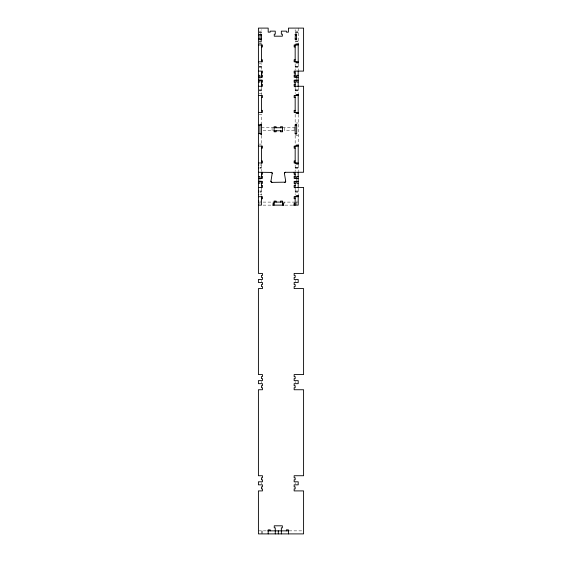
<?xml version="1.0" encoding="UTF-8"?>
<svg xmlns="http://www.w3.org/2000/svg" width="562" height="562" viewBox="0 0 562 562"><rect width="100%" height="100%" fill="white"/><g stroke="black" fill="none" stroke-linecap="round" stroke-linejoin="round"><path stroke-width="0.42" stroke-dasharray="2.81 2.11" d="M259.166 31.135L261.442 31.135M295.162 31.135L298.197 31.135M259.166 32.146L261.442 32.146M295.162 32.146L298.197 32.146M259.166 32.821L261.442 32.821L261.442 29.674M298.197 32.821L295.162 32.821L295.162 29.674M259.166 41.082L261.442 41.082M298.197 41.082L295.162 41.082L295.162 43.274M259.166 41.251L261.442 41.251L261.442 44.286M295.162 41.251L298.197 41.251M259.166 42.937L261.442 42.937M259.166 43.274L261.442 43.274M259.166 63.843L261.442 63.843L261.442 70.306M259.166 66.513L261.442 66.513M295.162 66.513L298.197 66.513M259.166 66.59L261.442 66.59M295.162 66.59L298.197 66.59M259.166 67.517L261.442 67.517M295.162 67.517L298.197 67.517M259.166 89.843L261.442 89.843M295.162 89.843L298.197 89.843M259.166 90.77L261.442 90.77M295.162 90.77L298.197 90.77M259.166 90.847L261.442 90.847M295.162 90.847L298.197 90.847M259.166 93.517L261.442 93.517M259.166 114.423L261.442 114.423L261.442 123.022M295.921 123.022L298.197 123.022M261.442 127.743L274.087 127.743M282.517 127.743L295.162 127.743M263.079 130.777L273.413 130.777M294.348 130.777L284.541 130.777L284.541 127.743M295.921 135.498L298.197 135.498M259.166 144.097L261.442 144.097M259.925 165.003L261.442 165.003M259.925 167.673L261.442 167.673M295.162 167.673L298.197 167.673M259.925 167.75L261.442 167.75M295.162 167.75L298.197 167.75M259.925 168.677L261.442 168.677M295.162 168.677L298.197 168.677M259.925 191.003L261.442 191.003M295.162 191.003L298.197 191.003M259.925 191.93L261.442 191.93M295.162 191.93L298.197 191.93M259.925 192.007L261.442 192.007M295.162 192.007L298.197 192.007M259.925 194.677L261.442 194.677M259.925 201.084L260.684 201.084M296.49 201.084L297.249 201.084M260.684 202.095L259.925 202.095L259.925 205.13M263.079 202.095L273.413 202.095M282.517 202.095L295.162 202.095M296.455 202.095L298.197 202.095M263.079 205.13L272.064 205.13M292.711 205.13L284.541 205.13L284.541 202.095M258.408 530.865L266.838 530.865M289.044 530.865L302.735 530.865M298.197 28.1L298.197 43.274M298.197 63.843L298.197 70.44M298.197 87.672L298.197 93.517M298.197 114.423L298.197 144.097M298.197 165.003L298.197 171.6M298.197 188.79L298.197 194.677M296.68 77.837L296.68 79.523M296.68 178.997L296.68 180.683M296.68 202.095L296.68 205.13M295.162 63.843L295.162 70.306M295.162 87.672L295.162 93.517M295.162 114.423L295.162 123.022M295.162 135.498L295.162 144.097M295.162 165.003L295.162 171.466M295.162 188.79L295.162 194.677M295.162 280.241L295.162 281.759M295.162 381.401L295.162 382.919M295.162 482.561L295.162 484.079M294.151 127.743L294.151 130.777M272.064 127.743L272.064 130.777M262.454 530.865L262.454 533.9M261.442 87.672L261.442 94.866M261.442 135.498L261.442 145.446M261.442 164.371L261.442 171.466M261.442 188.79L261.442 195.309M261.442 280.241L261.442 281.759M261.442 381.401L261.442 382.919M261.442 482.561L261.442 484.079M261.442 530.865L261.442 533.9M259.925 77.837L259.925 79.523M259.925 178.997L259.925 180.683"/><path stroke-width="0.84" d="M296.455 34.261L296.68 39.059A0.759 0.759 0 0 1 295.921 39.818A0.759 0.759 0 0 1 295.162 39.059L295.387 34.261M258.408 172.253L271.776 172.429L272.212 173.377L270.898 181.407L271.91 182.369L285.313 182.158L285.7 181.245L284.386 173.272L285.075 172.302L303.592 172.253L303.592 86.267L294.151 86.267L294.151 84.244L295.162 84.244M272.205 173.433L271.98 172.611L271.207 172.253M270.912 181.189L271.137 182.011L271.91 182.369M260.15 34.261L259.925 39.059A0.759 0.759 0 0 0 260.684 39.818A0.759 0.759 0 0 0 261.442 39.059L258.408 39.059M284.695 182.369L285.468 182.011L285.693 181.189M285.398 172.253L284.625 172.611L284.4 173.433M258.408 34.844L261.442 34.844M295.162 34.844L296.68 34.844M295.162 39.059L296.68 39.059M298.197 43.948L296.174 43.948L296.174 44.96M258.408 44.96L262.454 44.96L262.454 46.983L261.442 46.983M298.197 44.96L294.151 44.96L294.151 46.983L295.162 46.983M261.442 59.797L262.454 59.797L262.454 61.82L258.408 61.82M295.162 59.797L294.151 59.797L294.151 61.82L298.197 61.82M298.197 62.832L296.174 62.832L296.174 61.82M258.408 71.093L262.454 71.093L262.454 73.116L261.442 73.116M295.162 73.116L294.151 73.116L294.151 71.093L303.592 71.093L303.592 28.1L288.418 28.1L288.418 32.146L286.395 32.146L286.395 31.135L281.337 31.135L281.337 34.17L282.349 34.17L282.349 36.193L274.256 36.193L274.256 34.17L275.268 34.17L275.268 31.135L270.21 31.135L270.21 32.146L268.186 32.146L268.186 28.1L258.408 28.1L258.408 273.413L262.454 273.413L262.454 275.436L261.442 275.436L261.442 277.459L262.454 277.459L262.454 279.483L258.408 279.483L258.408 282.517L262.454 282.517L262.454 284.541L261.442 284.541L261.442 286.564L262.454 286.564L262.454 288.587L258.408 288.587L258.408 374.573L262.454 374.573L262.454 376.596L261.442 376.596L261.442 378.619L262.454 378.619L262.454 380.643L258.408 380.643L258.408 383.677L262.454 383.677L262.454 385.701L261.442 385.701L261.442 387.724L262.454 387.724L262.454 389.747L258.408 389.747L258.408 475.733L262.454 475.733L262.454 477.756L261.442 477.756L261.442 479.779L262.454 479.779L262.454 481.803L258.408 481.803L258.408 484.837L262.454 484.837L262.454 486.861L261.442 486.861L261.442 488.884L262.454 488.884L262.454 490.907L258.408 490.907L258.408 533.9L303.592 533.9L303.592 490.907L294.151 490.907L294.151 488.884L295.162 488.884L295.162 486.861L294.151 486.861L294.151 484.837L298.197 484.837L298.197 481.803L294.151 481.803L294.151 479.779L295.162 479.779L295.162 477.756L294.151 477.756L294.151 475.733L303.592 475.733L303.592 389.747L294.151 389.747L294.151 387.724L295.162 387.724L295.162 385.701L294.151 385.701L294.151 383.677L298.197 383.677L298.197 380.643L294.151 380.643L294.151 378.619L295.162 378.619L295.162 376.596L294.151 376.596L294.151 374.573L303.592 374.573L303.592 288.587L294.151 288.587L294.151 286.564L295.162 286.564L295.162 284.541L294.151 284.541L294.151 282.517L298.197 282.517L298.197 279.483L294.151 279.483L294.151 277.459L295.162 277.459L295.162 275.436L294.151 275.436L294.151 273.413L303.592 273.413L303.592 187.427L294.151 187.427L294.151 185.404L295.162 185.404M261.442 75.139L262.454 75.139L262.454 77.163L258.408 77.163M295.162 75.139L294.151 75.139L294.151 77.163L298.197 77.163M258.408 75.308L259.925 75.308L259.925 77.359M298.197 75.308L296.68 75.308L296.68 77.359M258.408 80.197L262.454 80.197L262.454 82.221L261.442 82.221M298.197 80.197L294.151 80.197L294.151 82.221L295.162 82.221M258.408 82.052L259.925 82.052L259.925 80.001M298.197 82.052L296.68 82.052L296.68 80.001M261.442 84.244L262.454 84.244L262.454 86.267L258.408 86.267M298.197 94.528L296.174 94.528L296.174 95.54M258.408 95.54L262.454 95.54L262.454 97.563L261.442 97.563M298.197 95.54L294.151 95.54L294.151 97.563L295.162 97.563M261.442 110.377L262.454 110.377L262.454 112.4L258.408 112.4M295.162 110.377L294.151 110.377L294.151 112.4L298.197 112.4M298.197 113.412L296.174 113.412L296.174 112.4M258.408 125.045L261.442 125.045A0.759 0.759 0 0 0 260.684 124.286A0.759 0.759 0 0 0 259.925 125.045L259.925 133.475A0.759 0.759 0 0 0 260.684 134.234A0.759 0.759 0 0 0 261.442 133.475L258.408 133.475M295.162 125.045L296.68 125.045L296.68 133.475A0.759 0.759 0 0 1 295.921 134.234A0.759 0.759 0 0 1 295.162 133.475L295.162 125.045A0.759 0.759 0 0 1 295.921 124.286A0.759 0.759 0 0 1 296.68 125.045M274.087 127.743L282.517 127.743M274.087 130.777L282.517 130.777M295.162 133.475L296.68 133.475M298.197 145.108L296.174 145.108L296.174 146.12M258.408 146.12L262.454 146.12L262.454 148.143L261.442 148.143M298.197 146.12L294.151 146.12L294.151 148.143L295.162 148.143M261.442 160.957L262.454 160.957L262.454 162.98L258.408 162.98M295.162 160.957L294.151 160.957L294.151 162.98L298.197 162.98M298.197 163.992L296.174 163.992L296.174 162.98M258.408 165.003L258.787 165.003M258.408 167.75L258.787 167.75M258.408 168.677L258.787 168.677M261.442 174.276L262.454 174.276L262.454 172.253M295.162 174.276L294.151 174.276L294.151 172.253M261.442 176.299L262.454 176.299L262.454 178.323L258.408 178.323M295.162 176.299L294.151 176.299L294.151 178.323L298.197 178.323M258.408 176.468L259.925 176.468L259.925 178.576M298.197 176.468L296.68 176.468L296.68 178.576M258.408 181.357L262.454 181.357L262.454 183.381L261.442 183.381M298.197 181.357L294.151 181.357L294.151 183.381L295.162 183.381M258.408 183.212L259.925 183.212L259.925 181.105M298.197 183.212L296.68 183.212L296.68 181.105M261.442 185.404L262.454 185.404L262.454 187.427L258.408 187.427M258.408 191.003L258.787 191.003M258.408 191.93L258.787 191.93M258.408 194.677L258.787 194.677M298.197 195.688L296.174 195.688L296.174 196.7M258.408 196.7L262.454 196.7L262.454 198.723L261.442 198.723M298.197 196.7L294.151 196.7L294.151 198.723L295.162 198.723M258.408 201.084L258.787 201.084M258.408 202.095L258.787 202.095M274.087 202.095L282.517 202.095M274.094 203.107L273.083 203.107L273.083 205.13M282.524 203.107L283.536 203.107L283.536 205.13M295.162 203.107L294.151 203.107L294.151 205.13M258.408 205.13L261.442 205.13L261.442 196.447M272.739 205.13L283.866 205.13M293.526 205.13L298.197 205.13L298.197 195.309M267.681 530.865L288.187 530.865M296.68 34.661L296.68 34.718A0.766 0.766 0 0 0 295.443 34.324M298.197 43.611L298.197 63.169M298.197 70.924L298.197 86.92M298.197 94.191L298.197 113.749M298.197 144.771L298.197 164.371M298.197 172.084L298.197 188.08M295.162 44.96L295.162 61.82M295.162 71.704L295.162 77.282M295.162 80.078L295.162 87.054M295.162 95.54L295.162 112.4M295.162 146.12L295.162 163.233M295.162 172.864L295.162 178.442M295.162 181.238L295.162 188.214M295.162 196.447L295.162 205.13M288.418 533.9L288.418 529.854L286.395 529.854L286.395 530.865M282.517 205.13L282.524 201.084L280.501 201.084L280.501 202.095M281.337 533.9L281.337 527.83L282.349 527.83L282.349 525.807L274.256 525.807L274.256 527.83L275.268 527.83L275.268 533.9M280.501 127.743L280.501 126.731L282.524 126.731L282.524 131.789L280.501 131.789L280.501 130.777M278.302 530.865L278.302 533.9M276.118 127.743L276.118 126.731L274.094 126.731L274.094 131.789L276.118 131.789L276.118 130.777M276.118 202.095L276.118 201.084L274.094 201.084L274.087 205.13M270.21 530.865L270.21 529.854L268.186 529.854L268.186 533.9M261.442 34.718L261.442 40.408M261.442 44.96L261.442 61.82M261.442 71.704L261.442 77.282M261.442 80.078L261.442 87.054M261.442 95.54L261.442 112.4M261.442 123.696L261.442 134.824M261.442 146.12L261.442 163.233M261.442 172.864L261.442 178.442M261.442 181.238L261.442 188.214M295.113 34.711A0.766 0.766 0 0 1 296.399 34.324M260.206 34.324A0.766 0.766 0 0 1 261.492 34.711"/></g></svg>
